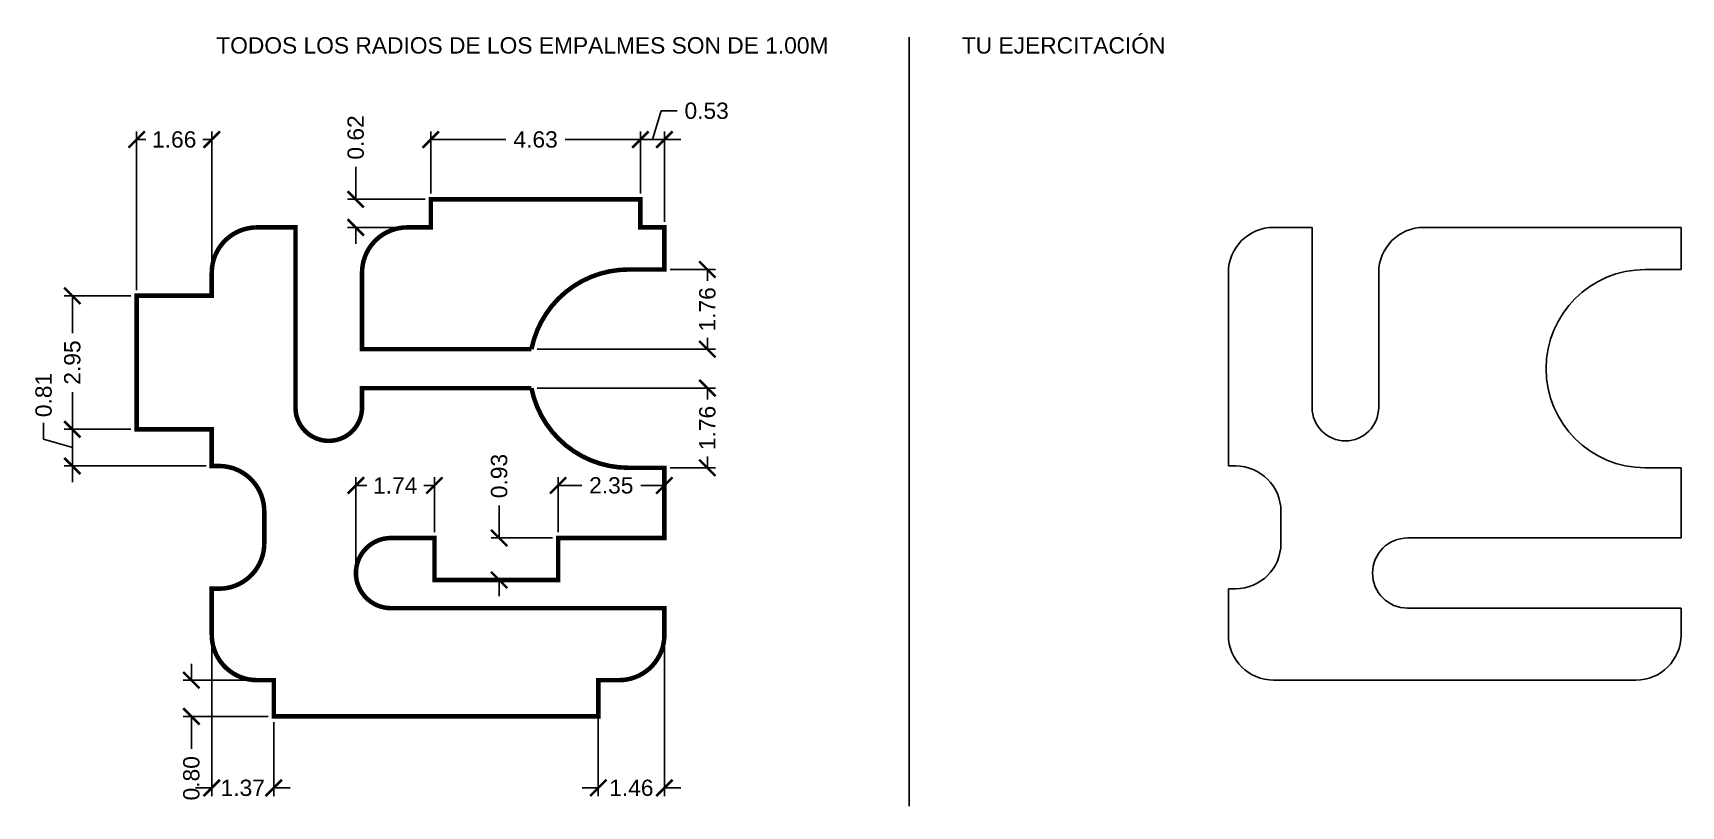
# Model space of a CAD drawing. Header units: metres. Extents: x 11.8 to 48.2, y 12.1 to 29.2.
import ezdxf

# ---------------------------------------------------------------- set-up
doc = ezdxf.new("R2010")
doc.units = ezdxf.units.M
doc.layers.add('cotas', color=30, linetype='Continuous')
doc.styles.get("Standard").update_dxf_attribs({"font": 'arial.ttf'})
doc.dimstyles.get("Standard").update_dxf_attribs({"dimscale": 2, "dimtxt": 0.18, "dimasz": 0.18, "dimexe": 0.09, "dimexo": 0.0625, "dimgap": 0.09, "dimtad": 0, "dimzin": 0, "dimdsep": 46, "dimtxsty": 'Standard', "dimblk": 'ARCHTICK', "dimcen": 0.09, "dimadec": 0, "dimazin": 0, "dimtfac": 1, "dimtofl": 0, "dimtmove": 0, "dimatfit": 1, "dimfxl": 1, "dimtolj": 1, "dimtzin": 0, "dimarcsym": 0})

# ---------------------------------------------------------------- blocks, each defined once
blk = doc.blocks.new('_ArchTick')
at = {"color": 0, "linetype": 'ByBlock', "const_width": 0.15}
blk.add_lwpolyline([(-0.5, -0.5), (0.5, 0.5)], dxfattribs=at)
blk = doc.blocks.new('*D2')
at = {"layer": 'cotas', "color": 0, "lineweight": -2, "transparency": 16777216}
for p, q in [((18.97, 25.5), (18.97, 26.22)), ((20.505, 25.5), (18.79, 25.5)), ((20.505, 24.88), (18.79, 24.88)), ((18.97, 24.88), (18.97, 24.52))]:
    blk.add_line(p, q, dxfattribs=at)
at = {"layer": 'Defpoints', "color": 0, "transparency": 16777216}
for p in [(18.97, 25.5), (20.63, 25.5), (20.63, 24.88)]:
    blk.add_point(p, dxfattribs=at)
at = {"layer": 'cotas', "color": 0, "lineweight": -2, "transparency": 16777216, "xscale": 0.36, "yscale": 0.36, "zscale": 0.36}
for p, rotation in [((18.97, 25.5), 270), ((18.97, 24.88), 90)]:
    blk.add_blockref('_ArchTick', p, dxfattribs=dict(at, rotation=rotation))
at = {"layer": 'cotas', "color": 0, "transparency": 16777216, "insert": (18.97, 26.866), "char_height": 0.36, "attachment_point": 5, "rotation": 90}
blk.add_mtext('\\A1;0.62', dxfattribs=at)
blk = doc.blocks.new('*D3')
at = {"layer": 'cotas', "color": 0, "lineweight": -2, "transparency": 16777216}
for p, q in [((20.63, 25.625), (20.63, 27)), ((25.26, 25.625), (25.26, 27)), ((20.63, 26.82), (22.29, 26.82)), ((25.26, 26.82), (23.6, 26.82))]:
    blk.add_line(p, q, dxfattribs=at)
at = {"layer": 'Defpoints', "color": 0, "transparency": 16777216}
for p in [(25.26, 26.82), (20.63, 25.5), (25.26, 25.5)]:
    blk.add_point(p, dxfattribs=at)
at = {"layer": 'cotas', "color": 0, "lineweight": -2, "transparency": 16777216, "xscale": 0.36, "yscale": 0.36, "zscale": 0.36, "rotation": 180}
blk.add_blockref('_ArchTick', (20.63, 26.82), dxfattribs=at)
at = {"layer": 'cotas', "color": 0, "lineweight": -2, "transparency": 16777216, "xscale": 0.36, "yscale": 0.36, "zscale": 0.36}
blk.add_blockref('_ArchTick', (25.26, 26.82), dxfattribs=at)
at = {"layer": 'cotas', "color": 0, "transparency": 16777216, "insert": (22.945, 26.82), "char_height": 0.36, "attachment_point": 5}
blk.add_mtext('\\A1;4.63', dxfattribs=at)
blk = doc.blocks.new('*D4')
at = {"layer": 'cotas', "color": 0, "lineweight": -2, "transparency": 16777216}
for p, q in [((25.525, 26.82), (25.715, 27.454)), ((25.715, 27.454), (26.075, 27.454)), ((25.26, 25.625), (25.26, 27)), ((25.79, 25.005), (25.79, 27)), ((25.26, 26.82), (24.9, 26.82)), ((25.26, 26.82), (25.79, 26.82)), ((25.79, 26.82), (26.15, 26.82))]:
    blk.add_line(p, q, dxfattribs=at)
at = {"layer": 'Defpoints', "color": 0, "transparency": 16777216}
for p in [(25.79, 26.82), (25.26, 25.5), (25.79, 24.88)]:
    blk.add_point(p, dxfattribs=at)
at = {"layer": 'cotas', "color": 0, "lineweight": -2, "transparency": 16777216, "xscale": 0.36, "yscale": 0.36, "zscale": 0.36}
blk.add_blockref('_ArchTick', (25.26, 26.82), dxfattribs=at)
at = {"layer": 'cotas', "color": 0, "lineweight": -2, "transparency": 16777216, "xscale": 0.36, "yscale": 0.36, "zscale": 0.36, "rotation": 180}
blk.add_blockref('_ArchTick', (25.79, 26.82), dxfattribs=at)
at = {"layer": 'cotas', "color": 0, "transparency": 16777216, "insert": (26.723, 27.454), "char_height": 0.36, "attachment_point": 5}
blk.add_mtext('\\A1;0.53', dxfattribs=at)
blk = doc.blocks.new('*D5')
at = {"layer": 'cotas', "color": 0, "lineweight": -2, "transparency": 16777216}
for p, q in [((25.915, 23.95), (26.92, 23.95)), ((26.74, 23.95), (26.74, 23.7)), ((26.74, 22.19), (26.74, 22.44)), ((22.978, 22.19), (26.92, 22.19))]:
    blk.add_line(p, q, dxfattribs=at)
at = {"layer": 'Defpoints', "color": 0, "transparency": 16777216}
for p in [(25.79, 23.95), (22.853, 22.19), (26.74, 22.19)]:
    blk.add_point(p, dxfattribs=at)
at = {"layer": 'cotas', "color": 0, "lineweight": -2, "transparency": 16777216, "xscale": 0.36, "yscale": 0.36, "zscale": 0.36}
for p, rotation in [((26.74, 23.95), 90), ((26.74, 22.19), 270)]:
    blk.add_blockref('_ArchTick', p, dxfattribs=dict(at, rotation=rotation))
at = {"layer": 'cotas', "color": 0, "transparency": 16777216, "insert": (26.74, 23.07), "char_height": 0.36, "attachment_point": 5, "rotation": 90}
blk.add_mtext('\\A1;1.76', dxfattribs=at)
blk = doc.blocks.new('*D6')
at = {"layer": 'cotas', "color": 0, "lineweight": -2, "transparency": 16777216}
for p, q in [((22.978, 21.33), (26.92, 21.33)), ((26.74, 21.33), (26.74, 21.08)), ((26.74, 19.57), (26.74, 19.82)), ((25.915, 19.57), (26.92, 19.57))]:
    blk.add_line(p, q, dxfattribs=at)
at = {"layer": 'Defpoints', "color": 0, "transparency": 16777216}
for p in [(22.853, 21.33), (26.74, 21.33), (25.79, 19.57)]:
    blk.add_point(p, dxfattribs=at)
at = {"layer": 'cotas', "color": 0, "lineweight": -2, "transparency": 16777216, "xscale": 0.36, "yscale": 0.36, "zscale": 0.36}
for p, rotation in [((26.74, 21.33), 90), ((26.74, 19.57), 270)]:
    blk.add_blockref('_ArchTick', p, dxfattribs=dict(at, rotation=rotation))
at = {"layer": 'cotas', "color": 0, "transparency": 16777216, "insert": (26.74, 20.45), "char_height": 0.36, "attachment_point": 5, "rotation": 90}
blk.add_mtext('\\A1;1.76', dxfattribs=at)
blk = doc.blocks.new('*D7')
at = {"layer": 'cotas', "color": 0, "lineweight": -2, "transparency": 16777216}
for p, q in [((14.13, 23.495), (14.13, 27)), ((15.79, 23.495), (15.79, 27)), ((14.13, 26.82), (14.33, 26.82)), ((15.79, 26.82), (15.59, 26.82))]:
    blk.add_line(p, q, dxfattribs=at)
at = {"layer": 'Defpoints', "color": 0, "transparency": 16777216}
for p in [(14.13, 26.82), (14.13, 23.37), (15.79, 23.37)]:
    blk.add_point(p, dxfattribs=at)
at = {"layer": 'cotas', "color": 0, "lineweight": -2, "transparency": 16777216, "xscale": 0.36, "yscale": 0.36, "zscale": 0.36, "rotation": 180}
blk.add_blockref('_ArchTick', (14.13, 26.82), dxfattribs=at)
at = {"layer": 'cotas', "color": 0, "lineweight": -2, "transparency": 16777216, "xscale": 0.36, "yscale": 0.36, "zscale": 0.36}
blk.add_blockref('_ArchTick', (15.79, 26.82), dxfattribs=at)
at = {"layer": 'cotas', "color": 0, "transparency": 16777216, "insert": (14.96, 26.82), "char_height": 0.36, "attachment_point": 5}
blk.add_mtext('\\A1;1.66', dxfattribs=at)
blk = doc.blocks.new('*D8')
at = {"layer": 'cotas', "color": 0, "lineweight": -2, "transparency": 16777216}
for p, q in [((14.005, 23.37), (12.53, 23.37)), ((12.71, 23.37), (12.71, 22.547)), ((12.71, 20.42), (12.71, 21.243)), ((14.005, 20.42), (12.53, 20.42))]:
    blk.add_line(p, q, dxfattribs=at)
at = {"layer": 'Defpoints', "color": 0, "transparency": 16777216}
for p in [(14.13, 23.37), (12.71, 20.42), (14.13, 20.42)]:
    blk.add_point(p, dxfattribs=at)
at = {"layer": 'cotas', "color": 0, "lineweight": -2, "transparency": 16777216, "xscale": 0.36, "yscale": 0.36, "zscale": 0.36}
for p, rotation in [((12.71, 23.37), 90), ((12.71, 20.42), 270)]:
    blk.add_blockref('_ArchTick', p, dxfattribs=dict(at, rotation=rotation))
at = {"layer": 'cotas', "color": 0, "transparency": 16777216, "insert": (12.71, 21.895), "char_height": 0.36, "attachment_point": 5, "rotation": 90}
blk.add_mtext('\\A1;2.95', dxfattribs=at)
blk = doc.blocks.new('*D9')
at = {"layer": 'cotas', "color": 0, "lineweight": -2, "transparency": 16777216}
for p, q in [((12.71, 20.42), (12.71, 20.78)), ((12.076, 20.205), (12.076, 20.565)), ((14.005, 20.42), (12.53, 20.42)), ((12.71, 20.42), (12.71, 19.61)), ((12.71, 20.015), (12.076, 20.205)), ((15.665, 19.61), (12.53, 19.61)), ((12.71, 19.61), (12.71, 19.25))]:
    blk.add_line(p, q, dxfattribs=at)
at = {"layer": 'Defpoints', "color": 0, "transparency": 16777216}
for p in [(14.13, 20.42), (12.71, 19.61), (15.79, 19.61)]:
    blk.add_point(p, dxfattribs=at)
at = {"layer": 'cotas', "color": 0, "lineweight": -2, "transparency": 16777216, "xscale": 0.36, "yscale": 0.36, "zscale": 0.36}
for p, rotation in [((12.71, 20.42), 270), ((12.71, 19.61), 90)]:
    blk.add_blockref('_ArchTick', p, dxfattribs=dict(at, rotation=rotation))
at = {"layer": 'cotas', "color": 0, "transparency": 16777216, "insert": (12.076, 21.178), "char_height": 0.36, "attachment_point": 5, "rotation": 90}
blk.add_mtext('\\A1;0.81', dxfattribs=at)
blk = doc.blocks.new('*D10')
at = {"layer": 'cotas', "color": 0, "lineweight": -2, "transparency": 16777216}
for p, q in [((15.34, 14.88), (15.34, 15.24)), ((17.035, 14.88), (15.16, 14.88)), ((17.035, 14.08), (15.16, 14.08)), ((15.34, 14.08), (15.34, 13.36))]:
    blk.add_line(p, q, dxfattribs=at)
at = {"layer": 'Defpoints', "color": 0, "transparency": 16777216}
for p in [(17.16, 14.88), (15.34, 14.08), (17.16, 14.08)]:
    blk.add_point(p, dxfattribs=at)
at = {"layer": 'cotas', "color": 0, "lineweight": -2, "transparency": 16777216, "xscale": 0.36, "yscale": 0.36, "zscale": 0.36}
for p, rotation in [((15.34, 14.88), 270), ((15.34, 14.08), 90)]:
    blk.add_blockref('_ArchTick', p, dxfattribs=dict(at, rotation=rotation))
at = {"layer": 'cotas', "color": 0, "transparency": 16777216, "insert": (15.34, 12.713), "char_height": 0.36, "attachment_point": 5, "rotation": 90}
blk.add_mtext('\\A1;0.80', dxfattribs=at)
blk = doc.blocks.new('*D11')
at = {"layer": 'cotas', "color": 0, "lineweight": -2, "transparency": 16777216}
for p, q in [((15.79, 15.755), (15.79, 12.32)), ((17.16, 13.955), (17.16, 12.32)), ((15.79, 12.5), (15.43, 12.5)), ((17.16, 12.5), (17.52, 12.5))]:
    blk.add_line(p, q, dxfattribs=at)
at = {"layer": 'Defpoints', "color": 0, "transparency": 16777216}
for p in [(15.79, 15.88), (17.16, 14.08), (17.16, 12.5)]:
    blk.add_point(p, dxfattribs=at)
at = {"layer": 'cotas', "color": 0, "lineweight": -2, "transparency": 16777216, "xscale": 0.36, "yscale": 0.36, "zscale": 0.36}
blk.add_blockref('_ArchTick', (15.79, 12.5), dxfattribs=at)
at = {"layer": 'cotas', "color": 0, "lineweight": -2, "transparency": 16777216, "xscale": 0.36, "yscale": 0.36, "zscale": 0.36, "rotation": 180}
blk.add_blockref('_ArchTick', (17.16, 12.5), dxfattribs=at)
at = {"layer": 'cotas', "color": 0, "transparency": 16777216, "insert": (16.475, 12.5), "char_height": 0.36, "attachment_point": 5}
blk.add_mtext('\\A1;1.37', dxfattribs=at)
blk = doc.blocks.new('*D12')
at = {"layer": 'cotas', "color": 0, "lineweight": -2, "transparency": 16777216}
for p, q in [((25.79, 16.345), (25.79, 12.32)), ((24.33, 14.755), (24.33, 12.32)), ((24.33, 12.5), (23.97, 12.5)), ((25.79, 12.5), (26.15, 12.5))]:
    blk.add_line(p, q, dxfattribs=at)
at = {"layer": 'Defpoints', "color": 0, "transparency": 16777216}
for p in [(25.79, 16.47), (24.33, 14.88), (25.79, 12.5)]:
    blk.add_point(p, dxfattribs=at)
at = {"layer": 'cotas', "color": 0, "lineweight": -2, "transparency": 16777216, "xscale": 0.36, "yscale": 0.36, "zscale": 0.36}
blk.add_blockref('_ArchTick', (24.33, 12.5), dxfattribs=at)
at = {"layer": 'cotas', "color": 0, "lineweight": -2, "transparency": 16777216, "xscale": 0.36, "yscale": 0.36, "zscale": 0.36, "rotation": 180}
blk.add_blockref('_ArchTick', (25.79, 12.5), dxfattribs=at)
at = {"layer": 'cotas', "color": 0, "transparency": 16777216, "insert": (25.06, 12.5), "char_height": 0.36, "attachment_point": 5}
blk.add_mtext('\\A1;1.46', dxfattribs=at)
blk = doc.blocks.new('*D13')
at = {"layer": 'cotas', "color": 0, "lineweight": -2, "transparency": 16777216}
for p, q in [((18.975, 17.37), (18.975, 19.36)), ((20.71, 18.145), (20.71, 19.36)), ((18.975, 19.18), (19.213, 19.18)), ((20.71, 19.18), (20.472, 19.18))]:
    blk.add_line(p, q, dxfattribs=at)
at = {"layer": 'Defpoints', "color": 0, "transparency": 16777216}
for p in [(18.975, 19.18), (20.71, 18.02), (18.975, 17.245)]:
    blk.add_point(p, dxfattribs=at)
at = {"layer": 'cotas', "color": 0, "lineweight": -2, "transparency": 16777216, "xscale": 0.36, "yscale": 0.36, "zscale": 0.36, "rotation": 180}
blk.add_blockref('_ArchTick', (18.975, 19.18), dxfattribs=at)
at = {"layer": 'cotas', "color": 0, "lineweight": -2, "transparency": 16777216, "xscale": 0.36, "yscale": 0.36, "zscale": 0.36}
blk.add_blockref('_ArchTick', (20.71, 19.18), dxfattribs=at)
at = {"layer": 'cotas', "color": 0, "transparency": 16777216, "insert": (19.843, 19.18), "char_height": 0.36, "attachment_point": 5}
blk.add_mtext('\\A1;1.74', dxfattribs=at)
blk = doc.blocks.new('*D14')
at = {"layer": 'cotas', "color": 0, "lineweight": -2, "transparency": 16777216}
for p, q in [((23.442, 18.145), (23.442, 19.36)), ((25.79, 18.145), (25.79, 19.36)), ((23.442, 19.18), (23.964, 19.18)), ((25.79, 19.18), (25.268, 19.18))]:
    blk.add_line(p, q, dxfattribs=at)
at = {"layer": 'Defpoints', "color": 0, "transparency": 16777216}
for p in [(25.79, 19.18), (23.442, 18.02), (25.79, 18.02)]:
    blk.add_point(p, dxfattribs=at)
at = {"layer": 'cotas', "color": 0, "lineweight": -2, "transparency": 16777216, "xscale": 0.36, "yscale": 0.36, "zscale": 0.36, "rotation": 180}
blk.add_blockref('_ArchTick', (23.442, 19.18), dxfattribs=at)
at = {"layer": 'cotas', "color": 0, "lineweight": -2, "transparency": 16777216, "xscale": 0.36, "yscale": 0.36, "zscale": 0.36}
blk.add_blockref('_ArchTick', (25.79, 19.18), dxfattribs=at)
at = {"layer": 'cotas', "color": 0, "transparency": 16777216, "insert": (24.616, 19.18), "char_height": 0.36, "attachment_point": 5}
blk.add_mtext('\\A1;2.35', dxfattribs=at)
blk = doc.blocks.new('*D15')
at = {"layer": 'cotas', "color": 0, "lineweight": -2, "transparency": 16777216}
for p, q in [((22.14, 18.02), (22.14, 18.74)), ((23.317, 18.02), (21.96, 18.02)), ((23.317, 17.092), (21.96, 17.092)), ((22.14, 17.092), (22.14, 16.732))]:
    blk.add_line(p, q, dxfattribs=at)
at = {"layer": 'Defpoints', "color": 0, "transparency": 16777216}
for p in [(22.14, 18.02), (23.442, 18.02), (23.442, 17.092)]:
    blk.add_point(p, dxfattribs=at)
at = {"layer": 'cotas', "color": 0, "lineweight": -2, "transparency": 16777216, "xscale": 0.36, "yscale": 0.36, "zscale": 0.36}
for p, rotation in [((22.14, 18.02), 270), ((22.14, 17.092), 90)]:
    blk.add_blockref('_ArchTick', p, dxfattribs=dict(at, rotation=rotation))
at = {"layer": 'cotas', "color": 0, "transparency": 16777216, "insert": (22.14, 19.388), "char_height": 0.36, "attachment_point": 5, "rotation": 90}
blk.add_mtext('\\A1;0.93', dxfattribs=at)

msp = doc.modelspace()

# ---------------------------------------------------------------- linework, layer by layer
for p, q in [((31.2, 29.08), (31.2, 12.1)), ((40.1, 24.88), (39.25, 24.88)), ((40.1, 20.9), (40.1, 24.88)), ((48.25, 24.88), (42.57, 24.88)), ((48.25, 23.95), (48.25, 24.88)), ((38.25, 23.88), (38.25, 19.61)), ((41.57, 23.88), (41.57, 20.9)), ((47.46, 23.95), (48.25, 23.95)), ((38.25, 19.61), (38.41, 19.61)), ((48.25, 19.57), (47.46, 19.57)), ((48.25, 18.02), (48.25, 19.57)), ((39.41, 18.61), (39.41, 17.9)), ((42.21, 18.02), (48.25, 18.02)), ((38.41, 16.9), (38.25, 16.9)), ((38.25, 16.9), (38.25, 15.88)), ((48.25, 16.47), (42.21, 16.47)), ((48.25, 15.88), (48.25, 16.47)), ((39.25, 14.88), (47.25, 14.88))]:
    msp.add_line(p, q)
at = {"color": 8, "const_width": 0.1}
for points in [[(22.853, 22.19, -0.357444), (25, 23.95), (25.79, 23.95), (25.79, 24.88), (25.26, 24.88), (25.26, 25.5), (20.63, 25.5), (20.63, 24.88), (20.11, 24.88, 0.414214), (19.11, 23.88), (19.11, 22.19)], [(20.71, 18.02), (20.71, 17.092), (23.442, 17.092), (23.442, 18.02), (25.79, 18.02), (25.79, 19.57), (25, 19.57, -0.357444), (22.853, 21.33), (19.11, 21.33), (19.11, 20.9, -1), (17.64, 20.9), (17.64, 24.88), (16.79, 24.88, 0.414214), (15.79, 23.88), (15.79, 23.37), (14.13, 23.37), (14.13, 20.42), (15.79, 20.42), (15.79, 19.61), (15.95, 19.61, -0.414214), (16.95, 18.61), (16.95, 17.9, -0.414214), (15.95, 16.9), (15.79, 16.9), (15.79, 15.88, 0.414214), (16.79, 14.88), (17.16, 14.88), (17.16, 14.08), (24.33, 14.08), (24.33, 14.88), (24.79, 14.88, 0.414214), (25.79, 15.88), (25.79, 16.47), (19.75, 16.47, -1), (19.75, 18.02)]]:
    msp.add_lwpolyline(points, format="xyb", close=True, dxfattribs=at)
for centre, radius, start, end in [((39.25, 23.88), 1, 90, 180), ((42.57, 23.88), 1, 90, 180), ((47.46, 21.76), 2.19, 90, 270), ((40.835, 20.9), 0.735, 180, 0), ((38.41, 18.61), 1, 0, 90), ((38.41, 17.9), 1, 270, 0), ((42.21, 17.245), 0.775, 90, 270), ((39.25, 15.88), 1, 180, 270), ((47.25, 15.88), 1, 270, 0)]:
    msp.add_arc(centre, radius, start, end)

# ---------------------------------------------------------------- texts
at = {"char_height": 0.36, "attachment_point": 1}
for s, insert in [('TU EJERCITACIÓN', (32.36, 29.08)), ('TODOS LOS RADIOS DE LOS EMPALMES SON DE 1.00M', (15.89, 29.08))]:
    msp.add_mtext_dynamic_manual_height_columns(s, width=20.1, gutter_width=12.5, heights=[0], dxfattribs=dict(at, insert=insert))

# ---------------------------------------------------------------- dimensions: what is measured, and where the dimension line sits
at = {"layer": 'cotas'}
dim = msp.add_linear_dim(base=(25.79, 26.82), p1=(25.26, 25.5), p2=(25.79, 24.88), dimstyle='Standard', override={"dimtmove": 1}, dxfattribs=at)
dim.commit()
dim.dimension.update_dxf_attribs({"geometry": '*D4', "text_midpoint": (26.255, 27.454)})
for base, p1, p2, picture, middle in [((18.97, 25.5), (20.63, 24.88), (20.63, 25.5), '*D2', (18.97, 26.866)), ((26.74, 22.19), (25.79, 23.95), (22.853, 22.19), '*D5', (26.74, 23.07)), ((12.71, 20.42), (14.13, 23.37), (14.13, 20.42), '*D8', (12.71, 21.895)), ((26.74, 21.33), (25.79, 19.57), (22.853, 21.33), '*D6', (26.74, 20.45)), ((22.14, 18.02), (23.442, 17.092), (23.442, 18.02), '*D15', (22.14, 19.388)), ((15.34, 14.08), (17.16, 14.88), (17.16, 14.08), '*D10', (15.34, 12.713))]:
    dim = msp.add_linear_dim(base=base, p1=p1, p2=p2, angle=90, dimstyle='Standard', dxfattribs=at)
    dim.commit()
    dim.dimension.update_dxf_attribs({"geometry": picture, "text_midpoint": middle})
for base, p1, p2, picture, middle in [((14.13, 26.82), (15.79, 23.37), (14.13, 23.37), '*D7', (14.96, 26.82)), ((25.26, 26.82), (20.63, 25.5), (25.26, 25.5), '*D3', (22.945, 26.82)), ((18.975, 19.18), (20.71, 18.02), (18.975, 17.245), '*D13', (19.8425, 19.18)), ((25.79, 19.18), (23.442, 18.02), (25.79, 18.02), '*D14', (24.616, 19.18)), ((25.79, 12.5), (24.33, 14.88), (25.79, 16.47), '*D12', (25.06, 12.5)), ((17.16, 12.5), (15.79, 15.88), (17.16, 14.08), '*D11', (16.475, 12.5))]:
    dim = msp.add_linear_dim(base=base, p1=p1, p2=p2, dimstyle='Standard', dxfattribs=at)
    dim.commit()
    dim.dimension.update_dxf_attribs({"geometry": picture, "text_midpoint": middle})
dim = msp.add_linear_dim(base=(12.71, 19.61), p1=(14.13, 20.42), p2=(15.79, 19.61), angle=90, dimstyle='Standard', override={"dimtmove": 1}, dxfattribs=at)
dim.commit()
dim.dimension.update_dxf_attribs({"geometry": '*D9', "text_midpoint": (12.076, 20.745)})

doc.saveas('drawing.dxf')
